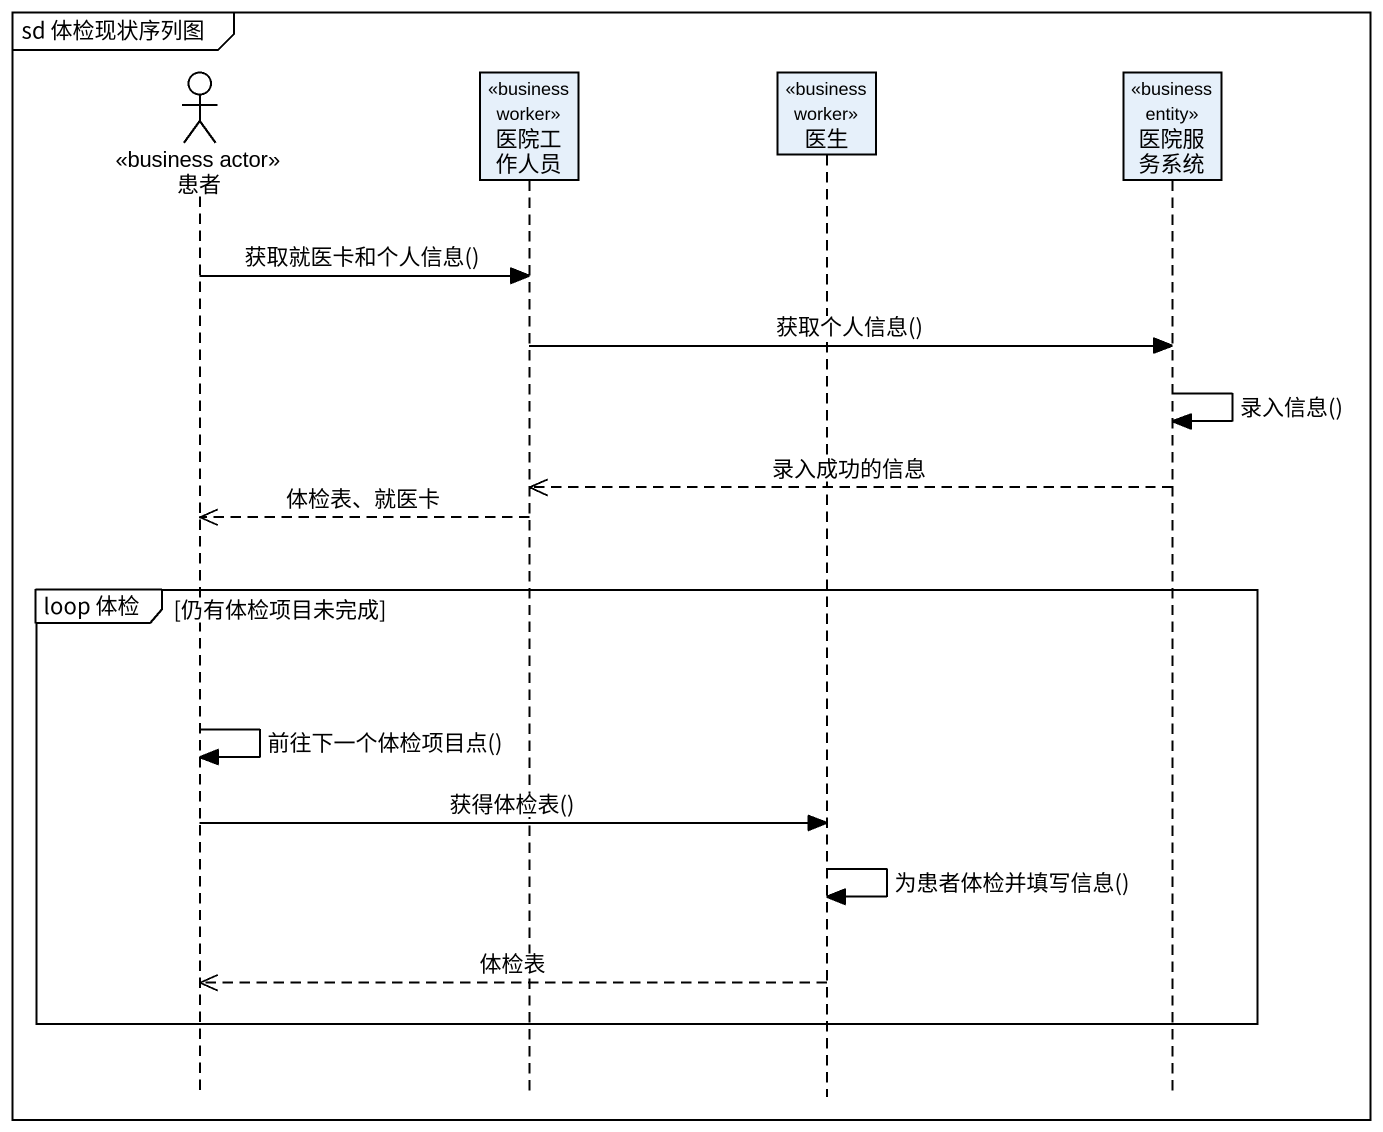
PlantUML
@startuml
mainframe sd 体检现状序列图
hide footbox
actor 患者 <<business actor>>
participant 医院工作人员 <<business worker>>
participant 医生 <<business worker>>
participant 医院服务系统 <<business entity>>

患者 -> 医院工作人员 : 获取就医卡和个人信息()
医院工作人员 -> 医院服务系统 : 获取个人信息()
医院服务系统 -> 医院服务系统 : 录入信息()
医院服务系统 -->> 医院工作人员 : 录入成功的信息
医院工作人员 -->> 患者 : 体检表、就医卡
group loop 体检 [仍有体检项目未完成]
  患者 -> 患者 : 前往下一个体检项目点()
  患者 -> 医生 : 获得体检表()
  医生 -> 医生 : 为患者体检并填写信息()
  医生 -->> 患者 : 体检表
end
@enduml
